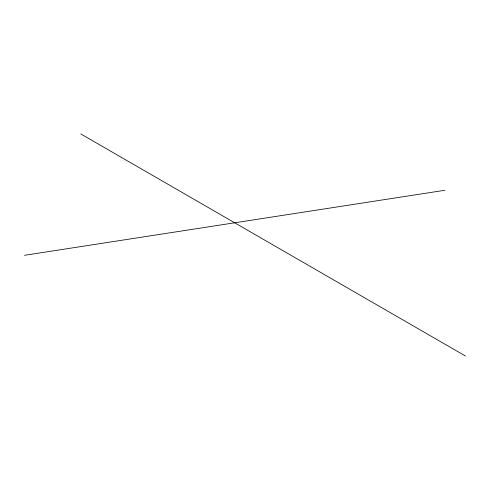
<?xml version="1.0" encoding="UTF-8"?>
<svg xmlns="http://www.w3.org/2000/svg" width="490" height="490" viewBox="0 0 490 490"><rect width="100%" height="100%" fill="white"/><g stroke="black" fill="none" stroke-linecap="round" stroke-linejoin="round"><path stroke-width="0.73" d="M24.5 255.308L444.883 190.273M80.819 133.954L465.5 356.046"/></g></svg>
